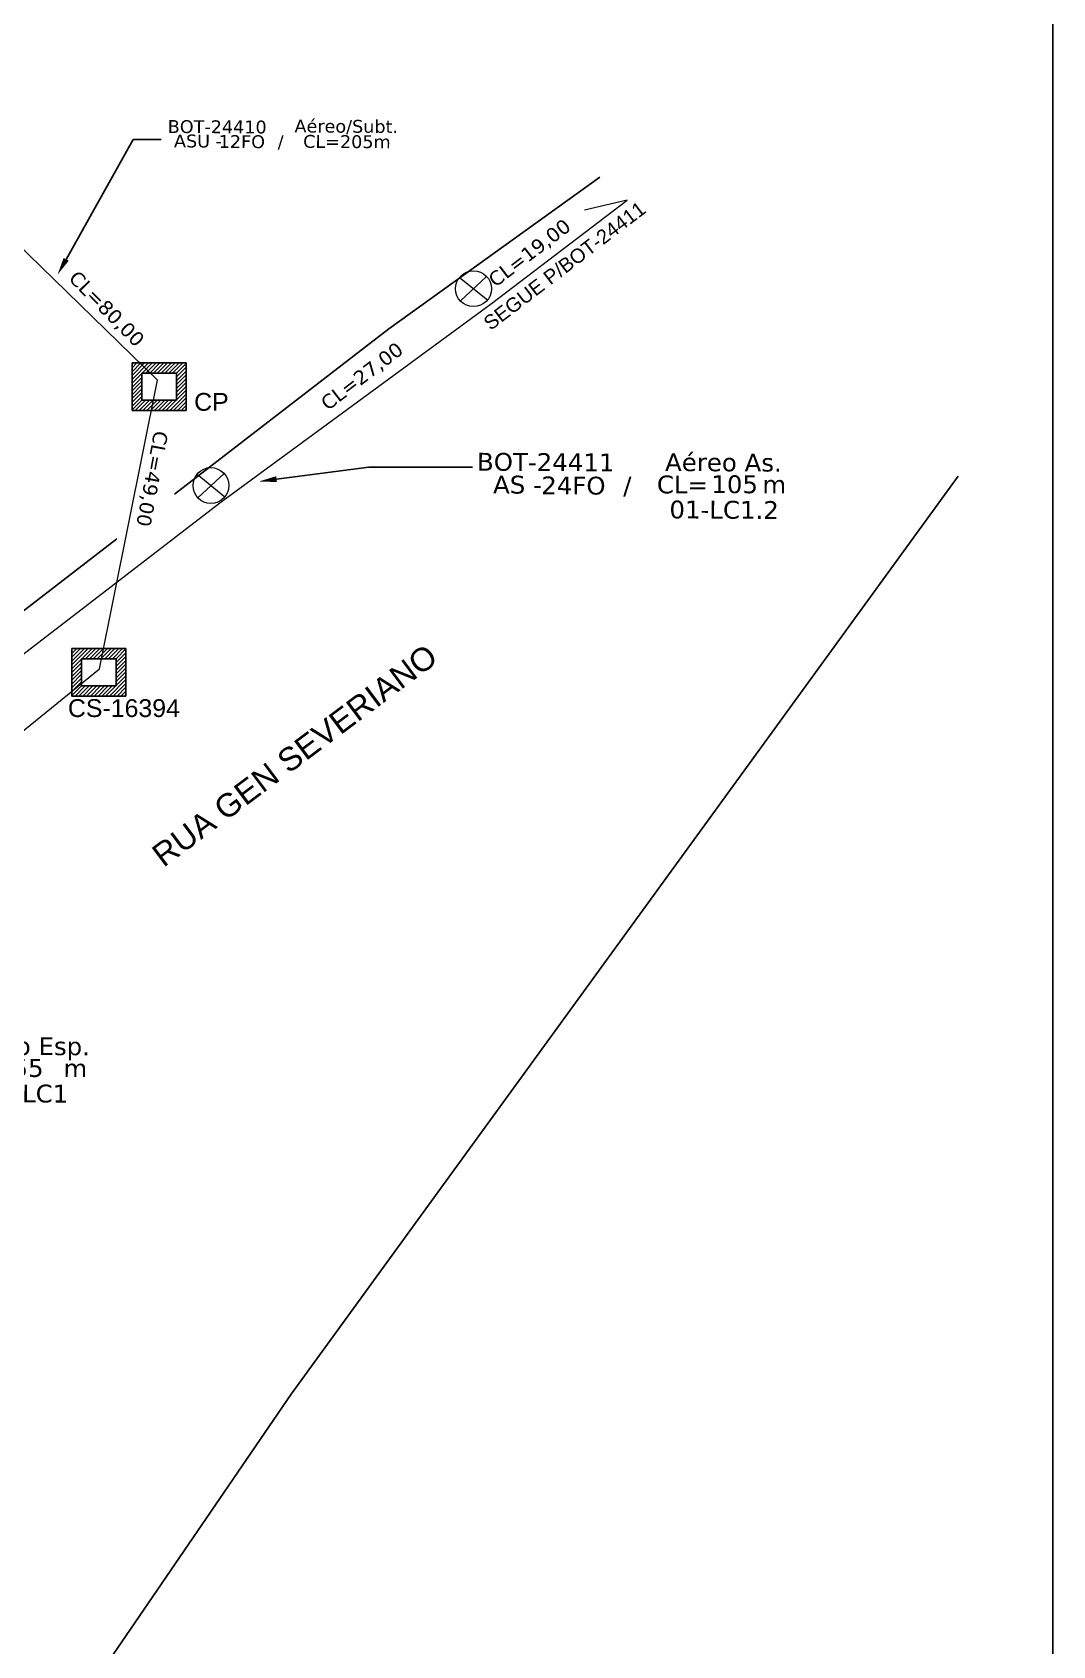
# Model space of a CAD drawing. Header units: millimetres. Extents: x -1286 to 1358, y -500 to 94.
# Drawn here: x -588.3 to -445.1, y -350.8 to -124.4 of the extents above; entities that cross this region are included whole.
import ezdxf
from ezdxf import colors
from ezdxf.entities.mleader import LeaderData, LeaderLine
from ezdxf.enums import TextEntityAlignment as Align
from ezdxf.math import Vec2, Vec3

# ---------------------------------------------------------------- set-up
doc = ezdxf.new("R2010")
doc.units = ezdxf.units.MM
doc.linetypes.add('PHANTOM2', pattern=[1.25, 0.625, -0.125, 0.125, -0.125, 0.125, -0.125])
for name, color, linetype in [('10.1-Caixas Subterrâneas', 5, 'Continuous'), ('CELULAS_GPON', 7, 'Continuous'), ('label_cabos', 7, 'Continuous'), ('Legenda', 1, 'Continuous'), ('locais', 7, 'Continuous'), ('locais legendas', 7, 'Continuous'), ('QUADRA', 7, 'Continuous')]:
    doc.layers.add(name, color=color, linetype=linetype)
for name, color, linetype, lineweight in [('10.4-Postes', 1, 'Continuous', 0), ("20.0-LEGENDA DOS CDO'S", 1, 'Continuous', 0), ('Segmento Logradouro Texto', 238, 'Continuous', 0)]:
    doc.layers.add(name, color=color, linetype=linetype, lineweight=lineweight)
doc.layers.add('EXTRA', color=50, linetype='Continuous', plot=False)
doc.styles.add('ARIAL', font='arial.ttf')
doc.styles.add('DIGICADE', font='arial.ttf')
doc.styles.add('siredit', font='verdana.ttf')
doc.linetypes.add('FENCELINE1', pattern='A,0.25,-0.1,[133,ltypeshp.shx,S=0.1,R=0,X=-0.1,Y=0],-0.1,1', length=1.45)

# ---------------------------------------------------------------- blocks, each defined once
blk = doc.blocks.new('POLE_POLE')
at = {"layer": '10.4-Postes', "color": 1, "linetype": 'PHANTOM2'}
for points in [[(-0.00000802, 0.00001053), (0.00000762, -0.00000217)], [(0.00000718, 0.00001103), (-0.00000758, -0.00000267)]]:
    blk.add_lwpolyline(points, dxfattribs=at)
at = {"layer": '10.4-Postes', "color": 1}
blk.add_circle((-0.0000002, 0.00000418), 0.00001007, dxfattribs=at)
blk = doc.blocks.new('*X70')
at = {"color": 0, "linetype": 'Continuous'}
for p, q in [((-1.25, 0.34099), (-0.49099, 1.1)), ((-1.25, 0.517767), (-0.667767, 1.1)), ((-1.25, 0.694544), (-0.844544, 1.1)), ((-1.25, 0.87132), (-1.02132, 1.1)), ((-1.25, 1.048097), (-1.198097, 1.1)), ((-0.789214, 0.625), (-0.314214, 1.1)), ((-0.612437, 0.625), (-0.137437, 1.1)), ((-0.43566, 0.625), (0.03934, 1.1)), ((-0.258883, 0.625), (0.216117, 1.1)), ((-0.082107, 0.625), (0.392893, 1.1)), ((0.09467, 0.625), (0.56967, 1.1)), ((0.271447, 0.625), (0.746447, 1.1)), ((0.448223, 0.625), (0.923223, 1.1)), ((0.625, 0.625), (1.1, 1.1)), ((0.801777, 0.625), (1.25, 1.073223)), ((0.8035, 0.449947), (1.25, 0.896447)), ((-1.25, 0.164214), (-0.8035, 0.610714)), ((-1.25, -0.012563), (-0.8035, 0.433937)), ((-1.25, -0.18934), (-0.8035, 0.25716)), ((-1.25, -0.366117), (-0.8035, 0.080383)), ((0.8035, 0.27317), (1.25, 0.71967)), ((0.8035, 0.096393), (1.25, 0.542893)), ((0.8035, -0.080383), (1.25, 0.366117)), ((0.8035, -0.25716), (1.25, 0.18934)), ((0.8035, -0.433937), (1.25, 0.012563)), ((-1.25, -0.542893), (-0.8035, -0.096393)), ((-1.25, -0.71967), (-0.8035, -0.27317)), ((-1.25, -0.896447), (-0.8035, -0.449947)), ((-1.25, -1.073223), (-0.801777, -0.625)), ((-1.1, -1.1), (-0.625, -0.625)), ((-0.923223, -1.1), (-0.448223, -0.625)), ((-0.746447, -1.1), (-0.271447, -0.625)), ((-0.56967, -1.1), (-0.09467, -0.625)), ((-0.392893, -1.1), (0.082107, -0.625)), ((-0.216117, -1.1), (0.258883, -0.625)), ((-0.03934, -1.1), (0.43566, -0.625)), ((0.137437, -1.1), (0.612437, -0.625)), ((0.314214, -1.1), (0.789214, -0.625)), ((0.49099, -1.1), (1.25, -0.34099)), ((0.667767, -1.1), (1.25, -0.517767)), ((0.8035, -0.610714), (1.25, -0.164214)), ((0.844544, -1.1), (1.25, -0.694544)), ((1.02132, -1.1), (1.25, -0.87132)), ((1.198097, -1.1), (1.25, -1.048097))]:
    blk.add_line(p, q, dxfattribs=at)
blk = doc.blocks.new('MANHOLE_MQ')
at = {"color": 0, "linetype": 'Continuous'}
for p, q in [((0.00000623, 0.00000569), (-0.00000627, 0.00000569)), ((-0.00000627, 0.00000569), (-0.00000627, -0.00000531)), ((0.00000623, -0.00000531), (0.00000623, 0.00000569)), ((-0.00000404, 0.00000331), (0.00000399, 0.00000331)), ((-0.00000404, -0.00000294), (-0.00000404, 0.00000331)), ((0.00000399, 0.00000331), (0.00000399, -0.00000294)), ((0.00000399, -0.00000294), (-0.00000404, -0.00000294)), ((0.00000399, -0.00000294), (0.00000399, -0.00000294)), ((-0.00000627, -0.00000531), (0.00000623, -0.00000531))]:
    blk.add_line(p, q, dxfattribs=at)
at = {"color": 0, "linetype": 'Continuous', "xscale": 5e-06, "yscale": 5e-06, "zscale": 1e-05}
blk.add_blockref('*X70', (-0.00000002, 0.00000019), dxfattribs=at)
blk = doc.blocks.new('Inst CB ESP CFOA-SM-AS-80-TS-72')
at = {"layer": 'label_cabos', "color": 0, "style": 'siredit'}
for tag, flags, p in [('ID_ATIVIDADE', 3, (1.314, 2.672)), ('FATOR', 1, (11.56, 2.551))]:
    blk.add_attdef(tag, text='', height=0.8, rotation=359.69001, dxfattribs=dict(at, flags=flags)).set_placement(p, align=Align.MIDDLE_CENTER)
for tag, p in [('DESTINO_CABO', (3.131, 1.262)), ('TIPO_CABO', (13.108, 1.245)), ('TIPO_CABO', (1.762, -0.005)), ('CABO', (4.686, -0.052)), ('/', (7.714, -0.052)), ('LANCE', (10.809, 0.002)), ('UND', (15.964, 0.002)), ('FID', (13.148, -1.414))]:
    blk.add_attdef(tag, text='', height=0.8, rotation=359.69001, dxfattribs=at).set_placement(p, align=Align.MIDDLE_CENTER)
blk.add_attdef('QTDE', (12.429, -0.475), '', height=0.8, rotation=359.69001, dxfattribs=at)
blk = doc.blocks.new('Inst CB AS CFOA-SM-AS-80-TS-24')
at = {"layer": 'label_cabos', "color": 0, "style": 'siredit'}
for tag, flags, p in [('ID_ATIVIDADE', 3, (1.314, 2.672)), ('FATOR', 1, (11.56, 2.551))]:
    blk.add_attdef(tag, text='', height=1, rotation=359.69001, dxfattribs=dict(at, flags=flags)).set_placement(p, align=Align.MIDDLE_CENTER)
for tag, p in [('DESTINO_CABO', (3.131, 1.262)), ('TIPO_CABO', (13.108, 1.245)), ('TIPO_CABO', (1.762, -0.005)), ('CABO', (4.686, -0.052)), ('/', (7.714, -0.052)), ('LANCE', (10.809, 0.002)), ('UND', (15.964, 0.002)), ('FID', (13.148, -1.414))]:
    blk.add_attdef(tag, text='', height=1, rotation=359.69001, dxfattribs=at).set_placement(p, align=Align.MIDDLE_CENTER)
blk.add_attdef('QTDE', (12.429, -0.475), '', height=1, rotation=359.69001, dxfattribs=at)
blk = doc.blocks.new('LEGENDA DOS CABOS')
at = {"layer": 'EXTRA', "color": 0, "style": 'siredit'}
for tag, p in [('ID', (4.6, 0.97)), ('XX', (9.03, 0.97))]:
    blk.add_attdef(tag, text='', height=0.48, rotation=359.69, dxfattribs=at).set_placement(p, align=Align.MIDDLE_CENTER)
at = {"layer": 'Legenda', "color": 0, "style": 'siredit'}
for tag, p in [('TIPO_CABO', (1.31, 0)), ('CABO', (4.69, -0.05)), ('/', (6.81, -0.05)), ('METROS', (10.03, -0.05))]:
    blk.add_attdef(tag, text='', height=0.8, rotation=359.69, dxfattribs=at).set_placement(p, align=Align.MIDDLE_CENTER)

msp = doc.modelspace()

# ---------------------------------------------------------------- linework, layer by layer
msp.add_lwpolyline([(-1286.07, -499.81), (-445.07, -499.81), (-445.07, 94.19), (-1286.07, 94.19)], close=True)
at = {"layer": "20.0-LEGENDA DOS CDO'S", "color": 7}
msp.add_lwpolyline([(-632.4, -244.55), (-561.98, -190.46), (-523.88, -162.46), (-504.81, -147.96), (-510.82, -149.38)], dxfattribs=at)
at = {"layer": "20.0-LEGENDA DOS CDO'S", "color": 7, "linetype": 'FENCELINE1', "ltscale": 6}
msp.add_lwpolyline([(-611.9, -240.48), (-578.9, -213.75), (-570.74, -173.24), (-592.53, -152.05)], dxfattribs=at)
at = {"layer": 'QUADRA', "color": 4}
for points in [[(-568.35, -189.24), (-538.28, -166.04), (-508.66, -144.71)], [(-458.33, -186.71), (-552, -315.56), (-588.32, -368.65), (-658.77, -461.59), (-671.57, -478.54)], [(-638.6, -243.41), (-576.46, -195.49)]]:
    msp.add_lwpolyline(points, dxfattribs=at)

# ---------------------------------------------------------------- block references
at = {"layer": '10.1-Caixas Subterrâneas', "color": 30, "xscale": 607852.1832346497, "yscale": 607852.1832346497, "zscale": 607852.1832346497, "rotation": 180.0191175169923}
for p in [(-570.54, -174.03), (-579, -214.1)]:
    msp.add_blockref('MANHOLE_MQ', p, dxfattribs=at)
at = {"layer": 'label_cabos', "color": 0, "lineweight": 0}
ref = msp.add_blockref('LEGENDA DOS CABOS', (-570.01, -140.6), dxfattribs=dict(at, xscale=1.8, yscale=1.8, zscale=1.8))
ref.add_attrib('ID', 'BOT-24410', dxfattribs={"color": 0, "height": 1.8, "rotation": 359.69, "style": 'siredit'}).set_placement((-562.37, -137.66), align=Align.MIDDLE_CENTER)
ref.add_attrib('CABO', '12FO', dxfattribs={"color": 0, "height": 1.8, "rotation": 359.69, "style": 'siredit'}).set_placement((-558.91, -139.74), align=Align.MIDDLE_CENTER)
ref.add_attrib('METROS', 'CL=205m', dxfattribs={"color": 0, "height": 1.8, "rotation": 359.69, "style": 'siredit'}).set_placement((-544.16, -139.74), align=Align.MIDDLE_CENTER)
ref.add_attrib('XX', 'Aéreo/Subt.', dxfattribs={"color": 0, "height": 1.8, "rotation": 359.69, "style": 'siredit'}).set_placement((-544.25, -137.59), align=Align.MIDDLE_CENTER)
ref.add_attrib('/', '/', dxfattribs={"color": 0, "height": 1.8, "rotation": 359.69, "style": 'siredit'}).set_placement((-553.46, -139.74), align=Align.MIDDLE_CENTER)
ref.add_attrib('TIPO_CABO', 'ASU -', dxfattribs={"color": 0, "height": 1.8, "rotation": 359.69, "style": 'siredit'}).set_placement((-565.07, -139.66), align=Align.MIDDLE_CENTER)
at = {"layer": 'label_cabos'}
ref = msp.add_blockref('Inst CB AS CFOA-SM-AS-80-TS-24', (-524.07, -187.88), dxfattribs=dict(at, xscale=2.5, yscale=2.5, zscale=2.5))
ref.add_attrib('DESTINO_CABO', 'BOT-24411', dxfattribs={"color": 0, "height": 2.5, "rotation": 359.69, "style": 'siredit'}).set_placement((-516.25, -184.72), align=Align.MIDDLE_CENTER)
ref.add_attrib('TIPO_CABO', 'Aéreo As.', dxfattribs={"color": 0, "height": 2.5, "rotation": 359.69, "style": 'siredit'}).set_placement((-491.3, -184.76), align=Align.MIDDLE_CENTER)
ref.add_attrib('CABO', '24FO', dxfattribs={"color": 0, "height": 2.5, "rotation": 359.69, "style": 'siredit'}).set_placement((-512.36, -188.01), align=Align.MIDDLE_CENTER)
ref.add_attrib('/', '/', dxfattribs={"color": 0, "height": 2.5, "rotation": 359.69, "style": 'siredit'}).set_placement((-504.79, -188.01), align=Align.MIDDLE_CENTER)
ref.add_attrib('TIPO_CABO', 'AS - ', dxfattribs={"color": 0, "height": 2.5, "rotation": 359.69, "style": 'siredit'}).set_placement((-519.67, -187.89), align=Align.MIDDLE_CENTER)
ref.add_attrib('FID', '01-LC1.2', dxfattribs={"color": 0, "height": 2.5, "rotation": 359.69, "style": 'siredit'}).set_placement((-491.2, -191.41), align=Align.MIDDLE_CENTER)
ref.add_attrib('LANCE', 'CL=', dxfattribs={"color": 0, "height": 2.5, "rotation": 359.69, "style": 'siredit'}).set_placement((-497.05, -187.87), align=Align.MIDDLE_CENTER)
ref.add_attrib('QTDE', '105', (-493, -189.06), dxfattribs={"color": 0, "height": 2.5, "rotation": 359.69, "style": 'siredit'})
ref.add_attrib('UND', 'm', dxfattribs={"color": 0, "height": 2.5, "rotation": 359.69, "style": 'siredit'}).set_placement((-484.16, -187.87), align=Align.MIDDLE_CENTER)
ref = msp.add_blockref('Inst CB ESP CFOA-SM-AS-80-TS-72', (-622.2, -269.88), dxfattribs=dict(at, xscale=2.5, yscale=2.5, zscale=2.5, rotation=0.1315642785740555))
ref.add_attrib('DESTINO_CABO', 'CEO-22401', dxfattribs={"color": 0, "height": 2.5, "rotation": 359.8216, "style": 'siredit'}).set_placement((-614.37, -266.71), align=Align.MIDDLE_CENTER)
ref.add_attrib('CABO', '72FO', dxfattribs={"color": 0, "height": 2.5, "rotation": 359.8216, "style": 'siredit'}).set_placement((-610.48, -269.98), align=Align.MIDDLE_CENTER)
ref.add_attrib('LANCE', 'CL=', dxfattribs={"color": 0, "height": 2.5, "rotation": 359.8216, "style": 'siredit'}).set_placement((-595.17, -269.82), align=Align.MIDDLE_CENTER)
ref.add_attrib('TIPO_CABO', 'Aéreo Esp.', dxfattribs={"color": 0, "height": 2.5, "rotation": 359.8216, "style": 'siredit'}).set_placement((-589.43, -266.69), align=Align.MIDDLE_CENTER)
ref.add_attrib('/', '/', dxfattribs={"color": 0, "height": 2.5, "rotation": 359.8216, "style": 'siredit'}).set_placement((-602.91, -269.97), align=Align.MIDDLE_CENTER)
ref.add_attrib('TIPO_CABO', 'AS - ', dxfattribs={"color": 0, "height": 2.5, "rotation": 359.8216, "style": 'siredit'}).set_placement((-617.79, -269.88), align=Align.MIDDLE_CENTER)
ref.add_attrib('FID', '06-LC1', dxfattribs={"color": 0, "height": 2.5, "rotation": 359.8216, "style": 'siredit'}).set_placement((-589.32, -273.34), align=Align.MIDDLE_CENTER)
ref.add_attrib('QTDE', '55', (-591.12, -271), dxfattribs={"color": 0, "height": 2.5, "rotation": 359.8216, "style": 'siredit'})
ref.add_attrib('UND', 'm', dxfattribs={"color": 0, "height": 2.5, "rotation": 359.8216, "style": 'siredit'}).set_placement((-582.29, -269.79), align=Align.MIDDLE_CENTER)
at = {"layer": 'locais', "color": 10, "xscale": 250000, "yscale": 250000, "zscale": 250000}
for p in [(-526.34, -161.43), (-563.2, -189.06)]:
    msp.add_blockref('POLE_POLE', p, dxfattribs=at)

# ---------------------------------------------------------------- texts
at = {"layer": "20.0-LEGENDA DOS CDO'S", "color": 7, "style": 'ARIAL'}
msp.add_text('SEGUE P/BOT-24411', height=2, rotation=37.2658, dxfattribs=at).set_placement((-513.61, -157.17), align=Align.MIDDLE_CENTER)
at = {"layer": 'CELULAS_GPON', "style": 'siredit'}
for s, rotation, p in [('CL=19,00', 37.4507, (-523.32, -160.27)), ('CL=80,00', 314.7249, (-583.36, -159.06)), ('CL=27,00', 37.4507, (-546.85, -177.58)), ('CL=49,00', 259.239, (-571.2, -180.21))]:
    msp.add_text(s, height=2, rotation=rotation, dxfattribs=at).set_placement(p)
at = {"layer": 'locais legendas', "color": 20, "style": 'ARIAL'}
msp.add_text('CP', height=2.5, dxfattribs=at).set_placement((-565.61, -177.52))
at = {"layer": 'locais legendas', "color": 30, "style": 'ARIAL'}
msp.add_text('CS-16394', height=2.5, dxfattribs=at).set_placement((-583.33, -220.5))
at = {"layer": 'Segmento Logradouro Texto', "color": 5, "linetype": 'Continuous', "insert": (-571.86, -239.09), "char_height": 3.25, "width": 73.7386, "attachment_point": 1, "rotation": 36.8387, "style": 'DIGICADE'}
msp.add_mtext('RUA GEN SEVERIANO', dxfattribs=at)

# ---------------------------------------------------------------- leaders
at = {"layer": 'label_cabos', "color": 0, "lineweight": 0}
ml = msp.add_multileader_mtext('Standard', dxfattribs=at)
ml.set_content('')
ml.set_leader_properties()
ml.build(insert=Vec2(0, 0))
ml.multileader.update_dxf_attribs({"text_right_attachment_type": 6, "dogleg_length": 20, "arrow_head_size": 2.5})
ctx = ml.context
ctx.base_point, ctx.char_height, ctx.arrow_head_size, ctx.landing_gap_size, ctx.plane_origin = Vec3(-570.22, -139.47), 10, 2.5, 5, Vec3(-584.8, -158.45)
ctx.right_attachment = 6
notes = []
notes.append((ctx, [(0, (1, 1, 0), (-574.16, -139.47), (1, 0), 3.94, [(0, [(-584.8, -158.45)], 0, [])])]))
ctx.mtext.insert, ctx.mtext.flow_direction = Vec3(-565.22, -134.47), 5
ml = msp.add_multileader_mtext('Standard', dxfattribs=at)
ml.set_content('')
ml.set_leader_properties()
ml.build(insert=Vec2(0, 0))
ml.multileader.update_dxf_attribs({"text_right_attachment_type": 6, "dogleg_length": 20, "arrow_head_size": 2.5})
ctx = ml.context
ctx.base_point, ctx.char_height, ctx.arrow_head_size, ctx.landing_gap_size, ctx.plane_origin, ctx.plane_x_axis, ctx.plane_y_axis = Vec3(-521.51, -192.44), 10, 2.5, 5, Vec3(-556.52, -187.44), Vec3(-1, 0), Vec3(0, -1)
ctx.right_attachment, ctx.text_align_type = 6, 2
notes.append((ctx, [(0, (1, 1, 0), (-541.1, -185.44), (1, 0), 9.59, [(0, [(-556.52, -187.44)], 0, [])])]))
ctx.mtext.insert, ctx.mtext.text_direction, ctx.mtext.rotation, ctx.mtext.alignment, ctx.mtext.flow_direction = Vec3(-526.51, -197.44), Vec3(-1, 0), 3.141593, 3, 5
for ctx, leaders in notes:
    for number, flags, end, landing, length, lines in leaders:
        leader = LeaderData()
        leader.index, (leader.has_last_leader_line, leader.has_dogleg_vector, leader.attachment_direction) = number, flags
        leader.last_leader_point, leader.dogleg_vector, leader.dogleg_length = Vec3(end), Vec3(landing), length
        for number, points, colour, breaks in lines:
            line = LeaderLine()
            line.index, line.vertices, line.color, line.breaks = number, Vec3.list(points), colors.encode_raw_color(colour), breaks
            leader.lines.append(line)
        ctx.leaders.append(leader)

doc.saveas('drawing.dxf')
